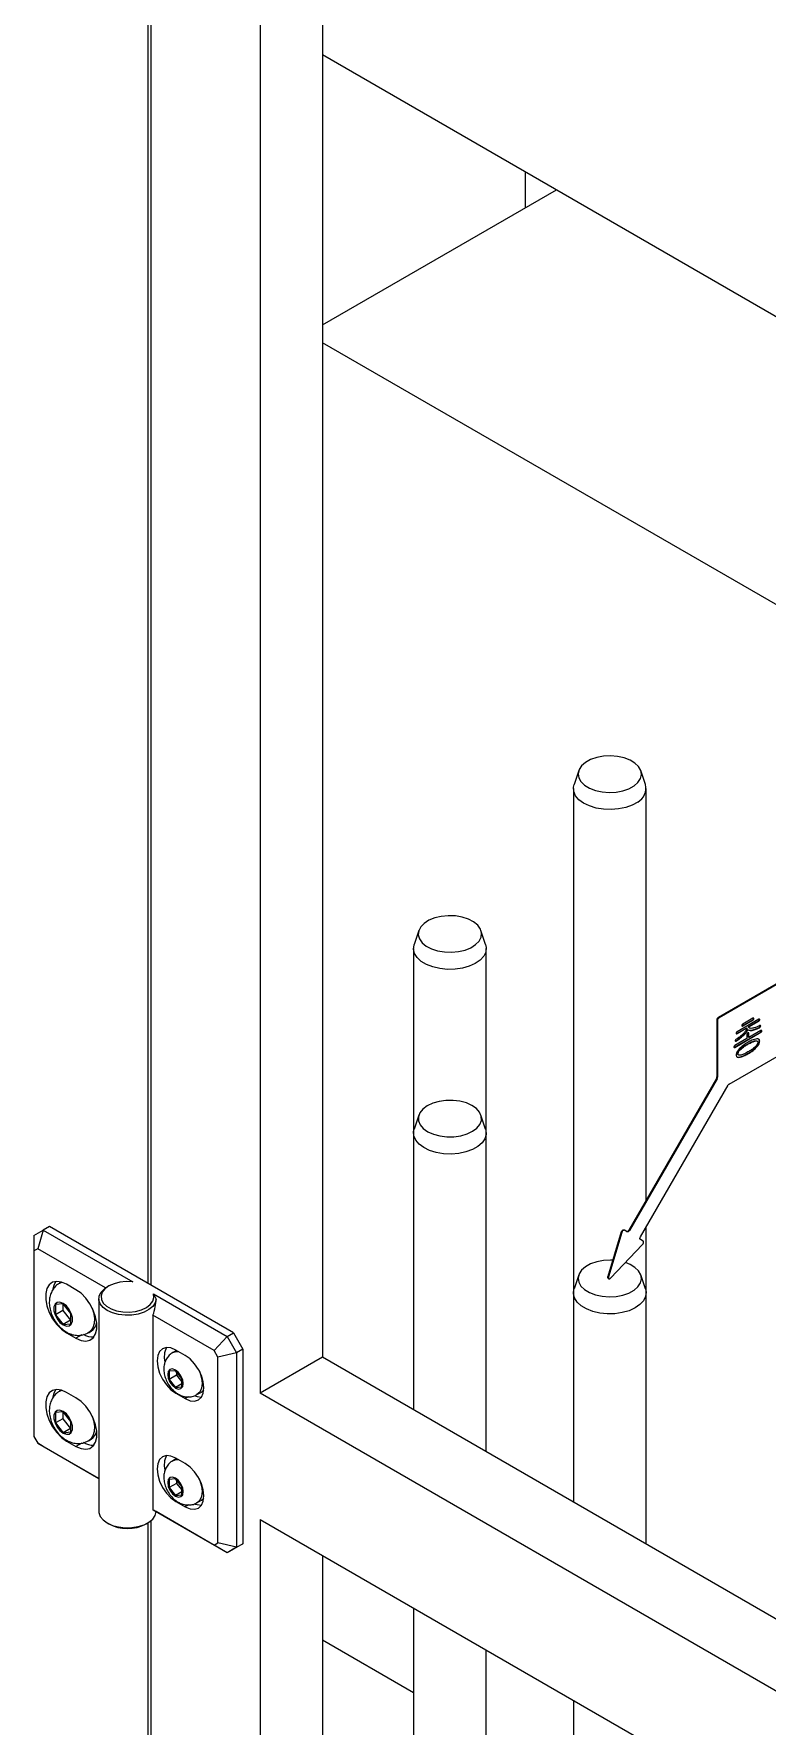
# Model space of a CAD drawing. Header units: millimetres. Extents: x 169 to 14583, y -399 to 10804.
# Drawn here: x 10261.3 to 10427.5, y 8127.8 to 8511.3 of the extents above; entities that cross this region are included whole.
import ezdxf

# ---------------------------------------------------------------- set-up
doc = ezdxf.new("R2010")
doc.units = ezdxf.units.MM
doc.header["$LTSCALE"] = 35

msp = doc.modelspace()

# ---------------------------------------------------------------- linework, layer by layer
at = {"color": 7, "linetype": 'Continuous', "lineweight": 18}
for p, q in [((10312.58, 8696.156), (10312.58, 8203.219)), ((10326.722, 8687.992), (10326.722, 8211.383)), ((10287.124, 8619.808), (10287.124, 8228.121)), ((10287.831, 8620.292), (10287.831, 8227.713)), ((10326.722, 8506.589), (10618.757, 8338)), ((10372.684, 8480.055), (10372.684, 8471.889)), ((10326.722, 8445.355), (10379.757, 8475.972)), ((10452.842, 8368.466), (10326.722, 8441.273)), ((10384.798, 8344.316), (10383.746, 8341.167)), ((10399.947, 8341.167), (10398.895, 8344.316)), ((10383.597, 8340.265), (10383.597, 8225.968)), ((10400.097, 8246.992), (10400.097, 8340.265)), ((10468.794, 8318.59), (10416.468, 8288.383)), ((10468.935, 8318.508), (10416.609, 8288.301)), ((10348.564, 8308.086), (10347.511, 8304.937)), ((10363.713, 8304.937), (10362.66, 8308.086)), ((10347.362, 8304.034), (10347.362, 8262.199)), ((10363.862, 8262.199), (10363.862, 8304.034)), ((10418.902, 8273.294), (10468.935, 8302.178)), ((10416.468, 8288.383), (10416.609, 8288.301)), ((10425.635, 8287.98), (10420.715, 8285.14)), ((10424.306, 8288.21), (10422.022, 8286.891)), ((10424.414, 8288.003), (10424.485, 8287.963)), ((10424.46, 8288.177), (10424.444, 8288.249)), ((10424.46, 8288.177), (10424.531, 8288.136)), ((10416.256, 8287.689), (10416.114, 8287.771)), ((10416.114, 8287.771), (10416.114, 8274.904)), ((10416.256, 8287.689), (10416.256, 8274.822)), ((10420.116, 8281.635), (10426.047, 8285.059)), ((10420.187, 8281.594), (10426.117, 8285.018)), ((10420.539, 8284.729), (10420.638, 8284.761)), ((10420.638, 8284.761), (10422.877, 8286.054)), ((10420.638, 8284.761), (10420.708, 8284.72)), ((10420.708, 8284.72), (10422.948, 8286.013)), ((10421.834, 8286.476), (10421.951, 8286.516)), ((10421.951, 8286.516), (10424.267, 8287.853)), ((10421.951, 8286.516), (10422.022, 8286.476)), ((10422.022, 8286.476), (10424.338, 8287.813)), ((10422.144, 8284.403), (10422.215, 8284.362)), ((10422.877, 8286.054), (10422.948, 8286.013)), ((10422.948, 8284.589), (10422.948, 8283.604)), ((10423.093, 8285.642), (10423.164, 8285.602)), ((10423.309, 8286.303), (10425.564, 8287.605)), ((10423.309, 8286.303), (10423.38, 8286.262)), ((10423.309, 8283.894), (10423.309, 8284.853)), ((10423.309, 8284.853), (10423.38, 8284.812)), ((10423.38, 8286.262), (10425.635, 8287.565)), ((10426.104, 8285.425), (10423.38, 8283.853)), ((10423.38, 8283.853), (10423.38, 8284.812)), ((10424.042, 8285.506), (10424.113, 8285.465)), ((10424.267, 8287.853), (10424.338, 8287.813)), ((10425.564, 8287.605), (10425.635, 8287.565)), ((10425.707, 8286.109), (10425.778, 8286.068)), ((10425.756, 8287.923), (10425.826, 8287.883)), ((10425.971, 8286.454), (10425.973, 8286.546)), ((10425.971, 8286.454), (10426.042, 8286.413)), ((10426.047, 8285.059), (10426.117, 8285.018)), ((10426.206, 8285.217), (10426.277, 8285.176)), ((10426.259, 8285.389), (10426.244, 8285.457)), ((10426.259, 8285.389), (10426.33, 8285.348)), ((10426.283, 8285.451), (10426.269, 8285.462)), ((10420.034, 8281.609), (10420.116, 8281.635)), ((10420.116, 8281.635), (10420.187, 8281.594)), ((10422.948, 8283.604), (10420.226, 8282.032)), ((10420.319, 8283.026), (10420.369, 8282.997)), ((10420.502, 8283.104), (10420.572, 8283.063)), ((10421.368, 8281.124), (10421.439, 8281.084)), ((10423.093, 8282.356), (10423.164, 8282.316)), ((10423.309, 8283.894), (10423.38, 8283.853)), ((10424.81, 8283.111), (10425.181, 8283.066)), ((10424.81, 8283.111), (10424.881, 8283.07)), ((10425.13, 8281.741), (10425.201, 8281.7)), ((10425.263, 8283.025), (10425.175, 8283.076)), ((10425.756, 8283.017), (10425.826, 8282.976)), ((10420.862, 8280.187), (10420.933, 8280.146)), ((10420.994, 8279.899), (10421.083, 8279.848)), ((10421.049, 8279.385), (10421.12, 8279.344)), ((10423.093, 8280.196), (10423.164, 8280.155)), ((10416.011, 8274.556), (10396.15, 8240.156)), ((10416.152, 8274.474), (10396.291, 8240.074)), ((10398.791, 8238.63), (10418.652, 8273.03)), ((10416.152, 8274.474), (10416.011, 8274.556)), ((10416.114, 8274.904), (10416.256, 8274.822)), ((10348.564, 8266.25), (10347.511, 8263.101)), ((10363.713, 8263.101), (10362.66, 8266.25)), ((10347.362, 8262.199), (10347.362, 8199.468)), ((10363.862, 8189.942), (10363.862, 8262.199)), ((10261.315, 8238.938), (10263.436, 8240.163)), ((10261.315, 8238.938), (10261.315, 8235.474)), ((10263.436, 8240.163), (10262.193, 8235.981)), ((10264.85, 8240.979), (10263.436, 8240.163)), ((10263.436, 8240.163), (10283.718, 8228.454)), ((10306.57, 8216.895), (10264.85, 8240.979)), ((10394.447, 8239.763), (10391.441, 8229.646)), ((10394.589, 8239.681), (10391.582, 8229.564)), ((10394.589, 8239.681), (10394.447, 8239.763)), ((10395.024, 8240.228), (10395.165, 8240.147)), ((10395.791, 8239.785), (10395.165, 8240.147)), ((10396.15, 8240.156), (10396.291, 8240.074)), ((10400.097, 8225.968), (10400.097, 8240.891)), ((10262.193, 8235.981), (10261.315, 8235.474)), ((10261.315, 8235.474), (10261.315, 8193.41)), ((10277.592, 8227.092), (10262.193, 8235.981)), ((10392.044, 8229.298), (10399.302, 8236.959)), ((10399.417, 8237.691), (10398.791, 8238.053)), ((10396.451, 8232.413), (10395.396, 8232.836)), ((10267.186, 8228.196), (10267.654, 8228.398)), ((10267.576, 8228.421), (10267.187, 8228.197)), ((10270.861, 8226.691), (10268.739, 8227.916)), ((10278.285, 8227.508), (10277.931, 8227.304)), ((10384.798, 8230.019), (10383.746, 8226.87)), ((10391.441, 8229.646), (10391.582, 8229.564)), ((10391.518, 8229.245), (10391.659, 8229.164)), ((10399.947, 8226.87), (10398.895, 8230.019)), ((10267.962, 8223.496), (10266.194, 8223.338)), ((10266.194, 8223.338), (10266.194, 8220.981)), ((10267.863, 8223.487), (10267.863, 8221.944)), ((10269.729, 8221.297), (10267.962, 8223.496)), ((10276.028, 8224.651), (10276.028, 8176.475)), ((10288.409, 8225.747), (10305.155, 8216.079)), ((10288.409, 8225.747), (10289.027, 8224.573)), ((10383.597, 8225.968), (10383.597, 8178.55)), ((10400.097, 8169.025), (10400.097, 8225.968)), ((10267.863, 8221.944), (10266.194, 8220.981)), ((10266.194, 8220.981), (10267.962, 8218.781)), ((10267.863, 8221.944), (10269.63, 8219.745)), ((10269.63, 8219.745), (10267.962, 8218.781)), ((10267.962, 8218.781), (10269.729, 8218.94)), ((10269.63, 8219.745), (10269.729, 8219.754)), ((10269.729, 8218.94), (10269.729, 8221.297)), ((10302.155, 8212.912), (10288.315, 8220.902)), ((10288.315, 8220.902), (10288.315, 8176.808)), ((10268.9, 8216.985), (10268.739, 8216.892)), ((10268.739, 8216.892), (10270.861, 8215.668)), ((10272.169, 8216.423), (10270.861, 8215.668)), ((10273.686, 8216.938), (10274.323, 8217.305)), ((10305.155, 8216.079), (10302.155, 8212.912)), ((10305.155, 8216.079), (10306.57, 8216.895)), ((10305.155, 8216.079), (10307.277, 8212.405)), ((10306.57, 8216.895), (10308.691, 8213.221)), ((10293.645, 8212.925), (10292.789, 8212.431)), ((10295.609, 8211.792), (10293.488, 8213.016)), ((10303.034, 8211.39), (10302.155, 8212.912)), ((10307.277, 8212.405), (10303.034, 8211.39)), ((10303.034, 8169.326), (10303.034, 8211.39)), ((10308.691, 8213.221), (10307.277, 8212.405)), ((10307.277, 8212.405), (10307.277, 8168.311)), ((10308.691, 8213.221), (10308.691, 8169.128)), ((10326.722, 8211.383), (10312.58, 8203.219)), ((10618.757, 8042.795), (10326.722, 8211.383)), ((10293.417, 8208.329), (10292.003, 8208.203)), ((10292.003, 8208.203), (10292.003, 8206.317)), ((10294.832, 8206.57), (10293.417, 8208.329)), ((10293.672, 8208.012), (10293.672, 8207.28)), ((10267.186, 8203.7), (10267.654, 8203.902)), ((10267.576, 8203.925), (10267.187, 8203.7)), ((10293.672, 8207.28), (10292.003, 8206.317)), ((10292.003, 8206.317), (10293.417, 8204.558)), ((10294.832, 8205.374), (10293.417, 8204.558)), ((10293.417, 8204.558), (10294.832, 8204.684)), ((10293.672, 8207.28), (10294.832, 8205.838)), ((10294.832, 8204.684), (10294.832, 8206.57)), ((10270.861, 8202.195), (10268.739, 8203.419)), ((10293.488, 8203.218), (10295.609, 8201.993)), ((10296.347, 8202.419), (10295.609, 8201.993)), ((10298.289, 8202.905), (10299.278, 8203.476)), ((10618.757, 8026.466), (10312.58, 8203.219)), ((10267.962, 8199), (10266.194, 8198.841)), ((10266.194, 8198.841), (10266.194, 8196.484)), ((10267.863, 8197.448), (10266.194, 8196.484)), ((10266.194, 8196.484), (10267.962, 8194.285)), ((10267.863, 8198.991), (10267.863, 8197.448)), ((10267.863, 8197.448), (10269.63, 8195.249)), ((10269.729, 8196.8), (10267.962, 8199)), ((10269.729, 8194.443), (10269.729, 8196.8)), ((10261.315, 8193.41), (10262.193, 8191.888)), ((10269.63, 8195.249), (10267.962, 8194.285)), ((10267.962, 8194.285), (10269.729, 8194.443)), ((10268.9, 8192.489), (10268.739, 8192.396)), ((10268.739, 8192.396), (10270.861, 8191.172)), ((10269.63, 8195.249), (10269.729, 8195.257)), ((10273.686, 8192.442), (10274.323, 8192.809)), ((10262.193, 8191.888), (10276.028, 8183.902)), ((10263.436, 8191.17), (10262.193, 8191.888)), ((10276.028, 8183.901), (10263.436, 8191.17)), ((10272.169, 8191.927), (10270.861, 8191.172)), ((10293.645, 8188.429), (10292.789, 8187.935)), ((10295.609, 8187.295), (10293.488, 8188.52)), ((10293.417, 8183.833), (10292.003, 8183.706)), ((10292.003, 8183.706), (10292.003, 8181.821)), ((10293.672, 8182.784), (10292.003, 8181.821)), ((10292.003, 8181.821), (10293.417, 8180.061)), ((10294.832, 8182.073), (10293.417, 8183.833)), ((10294.832, 8180.878), (10293.417, 8180.061)), ((10293.672, 8183.516), (10293.672, 8182.784)), ((10293.672, 8182.784), (10294.832, 8181.341)), ((10294.832, 8180.188), (10294.832, 8182.073)), ((10288.315, 8176.808), (10302.155, 8168.819)), ((10293.417, 8180.061), (10294.832, 8180.188)), ((10293.488, 8178.721), (10295.609, 8177.497)), ((10296.347, 8177.923), (10295.609, 8177.497)), ((10298.289, 8178.408), (10299.278, 8178.98)), ((10277.931, 8173.822), (10278.285, 8173.618)), ((10286.771, 8173.618), (10287.125, 8173.822)), ((10287.124, 8173.822), (10287.124, 7782.134)), ((10287.831, 8174.306), (10287.831, 7781.726)), ((10305.155, 8167.086), (10289.027, 8176.397)), ((10312.58, 8174.64), (10618.757, 7997.887)), ((10312.58, 8174.64), (10312.58, 7681.702)), ((10302.155, 8168.819), (10303.034, 8169.326)), ((10307.277, 8168.311), (10303.034, 8169.326)), ((10308.691, 8169.128), (10306.57, 8167.903)), ((10307.277, 8168.311), (10308.691, 8169.128)), ((10305.155, 8167.086), (10302.155, 8168.819)), ((10307.277, 8168.311), (10305.155, 8167.086)), ((10306.57, 8167.903), (10305.155, 8167.086)), ((10326.722, 8166.476), (10326.722, 7689.866)), ((10347.362, 8154.561), (10347.362, 8082.895)), ((10326.722, 8147.319), (10347.362, 8135.404)), ((10363.862, 8073.37), (10363.862, 8145.035)), ((10383.597, 8133.643), (10383.597, 8078.195))]:
    msp.add_line(p, q, dxfattribs=at)
at = {"color": 7, "linetype": 'Continuous', "lineweight": 18, "flags": 128}
for points in [[(10397.353, 8340.873), (10398.24, 8341.647), (10398.806, 8342.516), (10399.023, 8343.435), (10398.88, 8344.359), (10398.385, 8345.242), (10397.561, 8346.039), (10396.451, 8346.71), (10395.111, 8347.222), (10393.606, 8347.549), (10392.014, 8347.674), (10390.413, 8347.592), (10388.883, 8347.306), (10387.503, 8346.83), (10386.34, 8346.19), (10385.454, 8345.416), (10384.888, 8344.547), (10384.67, 8343.628), (10384.813, 8342.703), (10385.309, 8341.821), (10386.132, 8341.024), (10387.242, 8340.352), (10388.583, 8339.841), (10390.087, 8339.514), (10391.68, 8339.389), (10393.281, 8339.471), (10394.81, 8339.757), (10396.191, 8340.232), (10397.353, 8340.873)], [(10398.176, 8337.21), (10396.937, 8336.517), (10395.476, 8335.988), (10393.856, 8335.646), (10392.149, 8335.506), (10390.428, 8335.573), (10388.769, 8335.846), (10387.245, 8336.312), (10385.922, 8336.951), (10384.858, 8337.734), (10384.099, 8338.629), (10383.679, 8339.594), (10383.616, 8340.589), (10383.746, 8341.167)], [(10362.683, 8306.588), (10362.781, 8307.514), (10362.519, 8308.43), (10361.91, 8309.289), (10360.986, 8310.048), (10359.792, 8310.669), (10358.389, 8311.122), (10356.847, 8311.383), (10355.242, 8311.439), (10353.656, 8311.288), (10352.168, 8310.936), (10350.853, 8310.403), (10349.777, 8309.714), (10348.993, 8308.904), (10348.541, 8308.013), (10348.443, 8307.087), (10348.705, 8306.171), (10349.314, 8305.313), (10350.238, 8304.553), (10351.432, 8303.932), (10352.835, 8303.479), (10354.377, 8303.218), (10355.982, 8303.162), (10357.568, 8303.313), (10359.056, 8303.665), (10360.371, 8304.198), (10361.447, 8304.887), (10362.231, 8305.697), (10362.683, 8306.588)], [(10363.739, 8303.215), (10363.267, 8302.258), (10362.459, 8301.378), (10361.353, 8300.614), (10359.996, 8300), (10358.447, 8299.562), (10356.774, 8299.319), (10355.05, 8299.283), (10353.351, 8299.454), (10351.751, 8299.825), (10350.32, 8300.381), (10349.12, 8301.096), (10348.203, 8301.939), (10347.61, 8302.874), (10347.368, 8303.86), (10347.485, 8304.853), (10347.511, 8304.937)], [(10363.713, 8304.937), (10363.857, 8304.209), (10363.739, 8303.215)], [(10362.353, 8266.889), (10361.635, 8267.719), (10360.615, 8268.436), (10359.345, 8269.004), (10357.887, 8269.395), (10356.315, 8269.589), (10354.707, 8269.576), (10353.146, 8269.356), (10351.707, 8268.942), (10350.465, 8268.353), (10349.481, 8267.62), (10348.804, 8266.778), (10348.468, 8265.871), (10348.491, 8264.943), (10348.871, 8264.041), (10349.589, 8263.211), (10350.609, 8262.494), (10351.879, 8261.925), (10353.337, 8261.535), (10354.909, 8261.341), (10356.517, 8261.354), (10358.079, 8261.573), (10359.517, 8261.988), (10360.759, 8262.576), (10361.743, 8263.31), (10362.42, 8264.152), (10362.756, 8265.059), (10362.733, 8265.987), (10362.353, 8266.889)], [(10363.713, 8263.101), (10363.78, 8262.87), (10363.843, 8261.875), (10363.546, 8260.894), (10362.903, 8259.97), (10361.941, 8259.144), (10360.702, 8258.451), (10359.241, 8257.922), (10357.621, 8257.58), (10355.914, 8257.439), (10354.193, 8257.507), (10352.534, 8257.78), (10351.01, 8258.246), (10349.687, 8258.885), (10348.623, 8259.668), (10347.864, 8260.562), (10347.444, 8261.528), (10347.381, 8262.523), (10347.511, 8263.101)], [(10394.447, 8239.763), (10394.49, 8239.875), (10394.55, 8239.981), (10394.623, 8240.077), (10394.705, 8240.156), (10394.791, 8240.213), (10394.877, 8240.245), (10394.956, 8240.25), (10395.024, 8240.228)], [(10395.165, 8240.147), (10395.097, 8240.169), (10395.018, 8240.164), (10394.933, 8240.131), (10394.846, 8240.074), (10394.764, 8239.995), (10394.691, 8239.9), (10394.631, 8239.793), (10394.589, 8239.681)], [(10395.65, 8239.867), (10395.703, 8239.847), (10395.765, 8239.845), (10395.831, 8239.86), (10395.9, 8239.892), (10395.969, 8239.939), (10396.035, 8240.001), (10396.096, 8240.074), (10396.15, 8240.156)], [(10396.291, 8240.074), (10396.238, 8239.992), (10396.177, 8239.919), (10396.11, 8239.858), (10396.041, 8239.81), (10395.972, 8239.778), (10395.906, 8239.763), (10395.845, 8239.765), (10395.791, 8239.785)], [(10398.791, 8238.053), (10398.747, 8238.089), (10398.715, 8238.141), (10398.694, 8238.206), (10398.688, 8238.282), (10398.694, 8238.365), (10398.715, 8238.454), (10398.747, 8238.543), (10398.791, 8238.63)], [(10399.302, 8236.959), (10399.378, 8237.052), (10399.44, 8237.157), (10399.487, 8237.268), (10399.514, 8237.379), (10399.52, 8237.482), (10399.505, 8237.572), (10399.47, 8237.643), (10399.417, 8237.691)], [(10392.544, 8233.358), (10392.014, 8233.377), (10390.413, 8233.294), (10388.883, 8233.008), (10387.503, 8232.533), (10386.34, 8231.892), (10385.454, 8231.118), (10384.888, 8230.25), (10384.67, 8229.33), (10384.813, 8228.406), (10385.309, 8227.523), (10386.132, 8226.726), (10387.242, 8226.055), (10388.583, 8225.543), (10390.087, 8225.217), (10391.68, 8225.091), (10393.281, 8225.174), (10394.81, 8225.46), (10396.191, 8225.935), (10397.353, 8226.576), (10398.24, 8227.35), (10398.806, 8228.218), (10399.023, 8229.138), (10398.88, 8230.062), (10398.385, 8230.945), (10397.561, 8231.742), (10396.451, 8232.413), (10396.451, 8232.413)], [(10268.739, 8227.916), (10267.597, 8228.415), (10266.521, 8228.565), (10265.574, 8228.357), (10264.811, 8227.803), (10264.277, 8226.935), (10264.001, 8225.804), (10264.001, 8224.475), (10264.277, 8223.026), (10264.811, 8221.541), (10265.574, 8220.106), (10266.521, 8218.804), (10267.597, 8217.712), (10268.739, 8216.892)], [(10266.277, 8228.547), (10265.903, 8227.874), (10265.649, 8226.911)], [(10270.861, 8215.668), (10272.003, 8215.169), (10273.079, 8215.019), (10274.026, 8215.227), (10274.789, 8215.781), (10275.324, 8216.649), (10275.599, 8217.78), (10275.599, 8219.108), (10275.324, 8220.558), (10274.789, 8222.043), (10274.026, 8223.478), (10273.079, 8224.779), (10272.003, 8225.872), (10270.861, 8226.691)], [(10289.027, 8224.573), (10288.819, 8223.707), (10288.27, 8222.892), (10287.409, 8222.173), (10286.283, 8221.588), (10284.953, 8221.17), (10283.492, 8220.94), (10281.978, 8220.912), (10280.494, 8221.087), (10279.12, 8221.456), (10277.932, 8221.998), (10276.993, 8222.684), (10276.355, 8223.477), (10276.051, 8224.333), (10276.1, 8225.207), (10276.497, 8226.051), (10277.222, 8226.819), (10277.931, 8227.304)], [(10283.718, 8228.454), (10282.266, 8228.52), (10280.829, 8228.381), (10279.492, 8228.047), (10278.334, 8227.536), (10277.424, 8226.88), (10276.814, 8226.116), (10276.541, 8225.29), (10276.622, 8224.45), (10277.05, 8223.646), (10277.802, 8222.926), (10278.832, 8222.331), (10280.08, 8221.897), (10281.472, 8221.65), (10282.927, 8221.603), (10284.358, 8221.761), (10285.682, 8222.113), (10286.819, 8222.638), (10287.703, 8223.307), (10288.282, 8224.078), (10288.522, 8224.908), (10288.409, 8225.747)], [(10399.947, 8226.87), (10400.091, 8226.142), (10399.974, 8225.149), (10399.501, 8224.191), (10398.694, 8223.311), (10397.588, 8222.548), (10396.23, 8221.933), (10394.681, 8221.495), (10393.009, 8221.253), (10391.285, 8221.216), (10389.586, 8221.388), (10387.986, 8221.759), (10386.554, 8222.314), (10385.354, 8223.029), (10384.438, 8223.873), (10383.845, 8224.808), (10383.602, 8225.794), (10383.72, 8226.787), (10383.746, 8226.87)], [(10391.518, 8229.245), (10391.518, 8229.245), (10391.456, 8229.306), (10391.421, 8229.399), (10391.416, 8229.515), (10391.441, 8229.646)], [(10391.582, 8229.564), (10391.557, 8229.434), (10391.562, 8229.317), (10391.597, 8229.224), (10391.659, 8229.164), (10391.742, 8229.14), (10391.84, 8229.156), (10391.944, 8229.21), (10392.044, 8229.298)], [(10267.962, 8218.689), (10268.687, 8218.418), (10269.325, 8218.475), (10269.799, 8218.853), (10270.051, 8219.507), (10270.051, 8220.358), (10269.799, 8221.303), (10269.325, 8222.228), (10268.687, 8223.022), (10267.962, 8223.588), (10267.236, 8223.859), (10266.598, 8223.802), (10266.124, 8223.424), (10265.873, 8222.77), (10265.873, 8221.919), (10266.124, 8220.974), (10266.598, 8220.049), (10267.236, 8219.256), (10267.962, 8218.689)], [(10274.565, 8222.517), (10274.84, 8221.548), (10275.025, 8220.227), (10274.963, 8219.033), (10274.657, 8218.029), (10274.123, 8217.27), (10273.678, 8216.934)], [(10293.488, 8213.016), (10292.39, 8213.483), (10291.367, 8213.584), (10290.488, 8213.313), (10289.814, 8212.688), (10289.39, 8211.751), (10289.246, 8210.566), (10289.39, 8209.215), (10289.814, 8207.788), (10290.488, 8206.384), (10291.367, 8205.099), (10292.39, 8204.018), (10293.488, 8203.218)], [(10292.789, 8212.431), (10293.594, 8212.68), (10294.083, 8212.673)], [(10295.609, 8201.993), (10296.708, 8201.526), (10297.731, 8201.425), (10298.609, 8201.696), (10299.284, 8202.322), (10299.708, 8203.258), (10299.852, 8204.443), (10299.708, 8205.795), (10299.284, 8207.221), (10298.609, 8208.625), (10297.731, 8209.911), (10296.708, 8210.991), (10295.609, 8211.792)], [(10293.417, 8204.402), (10294.094, 8204.167), (10294.667, 8204.278), (10295.051, 8204.719), (10295.185, 8205.423), (10295.051, 8206.282), (10294.667, 8207.165), (10294.094, 8207.939), (10293.417, 8208.485), (10292.741, 8208.72), (10292.167, 8208.608), (10291.784, 8208.167), (10291.65, 8207.464), (10291.784, 8206.605), (10292.167, 8205.721), (10292.741, 8204.948), (10293.417, 8204.402)], [(10298.684, 8208.493), (10298.907, 8207.969), (10299.295, 8206.662), (10299.428, 8205.423), (10299.295, 8204.337), (10298.907, 8203.478), (10298.289, 8202.905), (10298.288, 8202.904)], [(10268.739, 8203.419), (10267.597, 8203.919), (10266.521, 8204.069), (10265.574, 8203.86), (10264.811, 8203.306), (10264.277, 8202.439), (10264.001, 8201.307), (10264.001, 8199.979), (10264.277, 8198.53), (10264.811, 8197.044), (10265.574, 8195.609), (10266.521, 8194.308), (10267.597, 8193.216), (10268.739, 8192.396)], [(10266.277, 8204.051), (10265.903, 8203.377), (10265.649, 8202.415)], [(10299.278, 8203.476), (10299.279, 8203.476), (10299.83, 8203.96)], [(10270.861, 8191.172), (10272.003, 8190.672), (10273.079, 8190.522), (10274.026, 8190.731), (10274.789, 8191.285), (10275.324, 8192.152), (10275.599, 8193.284), (10275.599, 8194.612), (10275.324, 8196.061), (10274.789, 8197.547), (10274.026, 8198.982), (10273.079, 8200.283), (10272.003, 8201.375), (10270.861, 8202.195)], [(10297.897, 8202.61), (10298.334, 8202.465), (10299.31, 8202.36)], [(10267.962, 8194.193), (10268.687, 8193.922), (10269.325, 8193.979), (10269.799, 8194.357), (10270.051, 8195.011), (10270.051, 8195.862), (10269.799, 8196.807), (10269.325, 8197.732), (10268.687, 8198.525), (10267.962, 8199.092), (10267.236, 8199.363), (10266.598, 8199.306), (10266.124, 8198.928), (10265.873, 8198.274), (10265.873, 8197.423), (10266.124, 8196.478), (10266.598, 8195.553), (10267.236, 8194.759), (10267.962, 8194.193)], [(10274.565, 8198.021), (10274.84, 8197.051), (10275.025, 8195.731), (10274.963, 8194.536), (10274.657, 8193.533), (10274.123, 8192.773), (10273.678, 8192.437)], [(10293.488, 8188.52), (10292.39, 8188.987), (10291.367, 8189.088), (10290.488, 8188.817), (10289.814, 8188.191), (10289.39, 8187.254), (10289.246, 8186.07), (10289.39, 8184.718), (10289.814, 8183.292), (10290.488, 8181.888), (10291.367, 8180.602), (10292.39, 8179.522), (10293.488, 8178.721)], [(10292.789, 8187.935), (10293.594, 8188.184), (10294.083, 8188.177)], [(10295.609, 8177.497), (10296.708, 8177.03), (10297.731, 8176.929), (10298.609, 8177.2), (10299.284, 8177.825), (10299.708, 8178.762), (10299.852, 8179.947), (10299.708, 8181.298), (10299.284, 8182.725), (10298.609, 8184.128), (10297.731, 8185.414), (10296.708, 8186.494), (10295.609, 8187.295)], [(10293.417, 8179.906), (10294.094, 8179.671), (10294.667, 8179.782), (10295.051, 8180.223), (10295.185, 8180.927), (10295.051, 8181.785), (10294.667, 8182.669), (10294.094, 8183.442), (10293.417, 8183.988), (10292.741, 8184.224), (10292.167, 8184.112), (10291.784, 8183.671), (10291.65, 8182.968), (10291.784, 8182.109), (10292.167, 8181.225), (10292.741, 8180.452), (10293.417, 8179.906)], [(10298.684, 8183.998), (10298.907, 8183.473), (10299.295, 8182.165), (10299.428, 8180.927), (10299.295, 8179.841), (10298.907, 8178.982), (10298.289, 8178.409), (10298.288, 8178.408)], [(10297.897, 8178.114), (10298.334, 8177.969), (10299.31, 8177.864)], [(10299.278, 8178.98), (10299.279, 8178.98), (10299.83, 8179.464)], [(10276.028, 8176.475), (10276.051, 8176.158), (10276.355, 8175.301), (10276.993, 8174.508), (10277.932, 8173.822), (10279.12, 8173.28), (10280.494, 8172.911), (10281.978, 8172.736), (10283.492, 8172.764), (10284.953, 8172.994), (10286.283, 8173.412), (10287.409, 8173.997), (10288.27, 8174.716), (10288.819, 8175.531), (10289.027, 8176.397)]]:
    msp.add_lwpolyline(points, dxfattribs=at)
at = {"color": 7, "linetype": 'Continuous', "lineweight": 18}
for centre, radius, start, end in [((10396.555, 8340.311), 3.499, 297.59089, 14.17123), ((10416.882, 8287.736), 0.768, 122.60548, 177.39452), ((10417.023, 8287.654), 0.768, 122.60548, 177.39452), ((10415.393, 8274.929), 0.721, 328.85627, 358.0435), ((10415.535, 8274.847), 0.721, 328.85627, 358.0435), ((10419.284, 8272.682), 0.721, 121.95467, 151.14439), ((10272.834, 8219.638), 2.768, 302.54548, 352.72503), ((10274.63, 8219.847), 3.885, 236.51978, 274.7129), ((10295.357, 8211.408), 4.506, 151.06589, 193.85711), ((10274.63, 8195.351), 3.885, 236.51978, 274.7129), ((10272.834, 8195.142), 2.768, 302.54543, 352.72442), ((10295.357, 8186.912), 4.506, 151.06589, 193.85711), ((10282.528, 8181.663), 9.096, 242.19083, 297.80917)]:
    msp.add_arc(centre, radius, start, end, dxfattribs=at)
for centre, major_axis, ratio, start_param, end_param in [((10282.528, 8220.977), (4.596, 7.961), 0.5773346, 5.0251963, 5.4771118), ((10282.528, 8180.15), (6.5, -3.753), 0.0000704, 0.0207566, 0.4726721)]:
    msp.add_ellipse(centre, major_axis=major_axis, ratio=ratio, start_param=start_param, end_param=end_param, dxfattribs=at)
for points, knots in [([(10424.267, 8287.853), (10424.298, 8287.874), (10424.353, 8287.911), (10424.395, 8287.975), (10424.414, 8288.003)], [0, 0, 0, 0, 0.5599265, 1, 1, 1, 1]), ([(10424.477, 8288.251), (10424.447, 8288.253), (10424.394, 8288.256), (10424.333, 8288.224), (10424.306, 8288.21)], [0, 0, 0, 0, 0.5580447, 1, 1, 1, 1]), ([(10424.338, 8287.813), (10424.368, 8287.833), (10424.423, 8287.87), (10424.466, 8287.934), (10424.485, 8287.963)], [0, 0, 0, 0, 0.5599265, 1, 1, 1, 1]), ([(10424.414, 8288.003), (10424.431, 8288.037), (10424.46, 8288.098), (10424.46, 8288.152), (10424.46, 8288.177)], [0, 0, 0, 0, 0.5575435, 1, 1, 1, 1]), ([(10424.531, 8288.136), (10424.528, 8288.165), (10424.522, 8288.217), (10424.491, 8288.241), (10424.477, 8288.251)], [0, 0, 0, 0, 0.5572721, 1, 1, 1, 1]), ([(10424.485, 8287.963), (10424.501, 8287.996), (10424.531, 8288.057), (10424.531, 8288.112), (10424.531, 8288.136)], [0, 0, 0, 0, 0.5575435, 1, 1, 1, 1]), ([(10425.826, 8287.883), (10425.824, 8287.914), (10425.821, 8287.977), (10425.771, 8288.026), (10425.701, 8288.014), (10425.657, 8287.991), (10425.635, 8287.98)], [0, 0, 0, 0, 0.2803047, 0.5584958, 0.7792925, 1, 1, 1, 1]), ([(10425.756, 8287.923), (10425.755, 8287.956), (10425.753, 8288.013), (10425.72, 8288.035), (10425.706, 8288.044)], [0, 0, 0, 0, 0.5853826, 1, 1, 1, 1]), ([(10420.715, 8285.14), (10420.685, 8285.121), (10420.626, 8285.084), (10420.548, 8284.995), (10420.506, 8284.893), (10420.503, 8284.837), (10420.501, 8284.809)], [0, 0, 0, 0, 0.2809625, 0.5598375, 0.7793018, 1, 1, 1, 1]), ([(10420.501, 8284.809), (10420.502, 8284.774), (10420.504, 8284.706), (10420.583, 8284.656), (10420.661, 8284.696), (10420.708, 8284.72)], [0, 0, 0, 0, 0.2812722, 0.5597068, 1, 1, 1, 1]), ([(10420.502, 8283.104), (10420.814, 8283.315), (10421.372, 8283.691), (10421.908, 8284.185), (10422.144, 8284.403)], [0, 0, 0, 0, 0.5600588, 1, 1, 1, 1]), ([(10422.163, 8284.742), (10421.859, 8284.465), (10421.317, 8283.969), (10420.753, 8283.601), (10420.505, 8283.44)], [0, 0, 0, 0, 0.5596321, 1, 1, 1, 1]), ([(10420.572, 8283.063), (10420.885, 8283.274), (10421.443, 8283.651), (10421.979, 8284.145), (10422.215, 8284.362)], [0, 0, 0, 0, 0.5600588, 1, 1, 1, 1]), ([(10422.022, 8286.891), (10421.991, 8286.872), (10421.931, 8286.834), (10421.848, 8286.749), (10421.802, 8286.644), (10421.799, 8286.586), (10421.797, 8286.557)], [0, 0, 0, 0, 0.28094538, 0.56053052, 0.7797904, 1, 1, 1, 1]), ([(10421.797, 8286.557), (10421.798, 8286.534), (10421.801, 8286.488), (10421.828, 8286.438), (10421.901, 8286.414), (10421.972, 8286.45), (10422.022, 8286.476)], [0, 0, 0, 0, 0.187099, 0.3742423, 0.5612405, 1, 1, 1, 1]), ([(10422.144, 8284.403), (10422.346, 8284.605), (10422.706, 8284.967), (10422.975, 8285.436), (10423.093, 8285.642)], [0, 0, 0, 0, 0.5608041, 1, 1, 1, 1]), ([(10422.948, 8286.013), (10422.912, 8285.88), (10422.84, 8285.614), (10422.553, 8285.164), (10422.311, 8284.902), (10422.163, 8284.742)], [0, 0, 0, 0, 0.27890265, 0.55909648, 1, 1, 1, 1]), ([(10422.215, 8284.362), (10422.417, 8284.565), (10422.777, 8284.926), (10423.046, 8285.396), (10423.164, 8285.602)], [0, 0, 0, 0, 0.5608041, 1, 1, 1, 1]), ([(10423.164, 8284.891), (10423.112, 8284.86), (10423.046, 8284.821), (10422.984, 8284.733), (10422.953, 8284.666), (10422.95, 8284.62), (10422.948, 8284.589)], [0, 0, 0, 0, 0.4982582, 0.6242034, 0.7498287, 1, 1, 1, 1]), ([(10423.093, 8285.642), (10423.25, 8285.569), (10423.532, 8285.437), (10423.886, 8285.485), (10424.042, 8285.506)], [0, 0, 0, 0, 0.558802, 1, 1, 1, 1]), ([(10423.164, 8285.602), (10423.321, 8285.528), (10423.603, 8285.396), (10423.957, 8285.444), (10424.113, 8285.465)], [0, 0, 0, 0, 0.558802, 1, 1, 1, 1]), ([(10423.38, 8284.812), (10423.379, 8284.835), (10423.376, 8284.879), (10423.35, 8284.928), (10423.28, 8284.951), (10423.212, 8284.916), (10423.164, 8284.891)], [0, 0, 0, 0, 0.18745, 0.3744136, 0.5612982, 1, 1, 1, 1]), ([(10423.309, 8284.853), (10423.308, 8284.875), (10423.305, 8284.919), (10423.288, 8284.96), (10423.268, 8284.966), (10423.264, 8284.967)], [0, 0, 0, 0, 0.4450996, 0.8890445, 1, 1, 1, 1]), ([(10423.426, 8286.085), (10423.418, 8286.091), (10423.355, 8286.132), (10423.33, 8286.224), (10423.309, 8286.303)], [0, 0, 0, 0, 0.13549829, 1, 1, 1, 1]), ([(10424.165, 8285.92), (10423.976, 8285.904), (10423.714, 8285.882), (10423.457, 8286.043), (10423.405, 8286.189), (10423.38, 8286.262)], [0, 0, 0, 0, 0.5597392, 0.7801317, 1, 1, 1, 1]), ([(10424.042, 8285.506), (10424.347, 8285.578), (10424.892, 8285.708), (10425.458, 8285.986), (10425.707, 8286.109)], [0, 0, 0, 0, 0.5597531, 1, 1, 1, 1]), ([(10424.113, 8285.465), (10424.418, 8285.538), (10424.963, 8285.667), (10425.529, 8285.946), (10425.778, 8286.068)], [0, 0, 0, 0, 0.5597531, 1, 1, 1, 1]), ([(10425.853, 8286.527), (10425.532, 8286.373), (10424.957, 8286.097), (10424.407, 8285.974), (10424.165, 8285.92)], [0, 0, 0, 0, 0.5601851, 1, 1, 1, 1]), ([(10425.564, 8287.605), (10425.592, 8287.623), (10425.648, 8287.659), (10425.72, 8287.748), (10425.751, 8287.845), (10425.754, 8287.897), (10425.756, 8287.923)], [0, 0, 0, 0, 0.2803492, 0.5590108, 0.7792681, 1, 1, 1, 1]), ([(10425.635, 8287.565), (10425.663, 8287.582), (10425.719, 8287.618), (10425.791, 8287.707), (10425.822, 8287.804), (10425.825, 8287.856), (10425.826, 8287.883)], [0, 0, 0, 0, 0.2803492, 0.5590108, 0.7792681, 1, 1, 1, 1]), ([(10425.707, 8286.109), (10425.74, 8286.127), (10425.804, 8286.162), (10425.892, 8286.249), (10425.951, 8286.356), (10425.965, 8286.421), (10425.971, 8286.454)], [0, 0, 0, 0, 0.2806719, 0.5600045, 0.7796276, 1, 1, 1, 1]), ([(10425.778, 8286.068), (10425.81, 8286.086), (10425.875, 8286.122), (10425.963, 8286.209), (10426.022, 8286.315), (10426.035, 8286.38), (10426.042, 8286.413)], [0, 0, 0, 0, 0.2806719, 0.5600045, 0.7796276, 1, 1, 1, 1]), ([(10426.042, 8286.413), (10426.046, 8286.446), (10426.052, 8286.495), (10426.031, 8286.541), (10425.995, 8286.566), (10425.932, 8286.562), (10425.88, 8286.539), (10425.853, 8286.527)], [0, 0, 0, 0, 0.2491039, 0.374474, 0.4992877, 0.7490393, 1, 1, 1, 1]), ([(10426.047, 8285.059), (10426.08, 8285.08), (10426.139, 8285.119), (10426.186, 8285.187), (10426.206, 8285.217)], [0, 0, 0, 0, 0.5598093, 1, 1, 1, 1]), ([(10426.269, 8285.462), (10426.241, 8285.466), (10426.19, 8285.472), (10426.13, 8285.44), (10426.104, 8285.425)], [0, 0, 0, 0, 0.5580857, 1, 1, 1, 1]), ([(10426.117, 8285.018), (10426.151, 8285.04), (10426.21, 8285.078), (10426.256, 8285.146), (10426.277, 8285.176)], [0, 0, 0, 0, 0.5598093, 1, 1, 1, 1]), ([(10426.206, 8285.217), (10426.223, 8285.25), (10426.253, 8285.308), (10426.257, 8285.364), (10426.259, 8285.389)], [0, 0, 0, 0, 0.5577137, 1, 1, 1, 1]), ([(10426.277, 8285.176), (10426.294, 8285.209), (10426.324, 8285.268), (10426.328, 8285.323), (10426.33, 8285.348)], [0, 0, 0, 0, 0.5577137, 1, 1, 1, 1]), ([(10426.33, 8285.348), (10426.329, 8285.382), (10426.328, 8285.417), (10426.309, 8285.432), (10426.308, 8285.433)], [0, 0, 0, 0, 0.934763, 1, 1, 1, 1]), ([(10419.998, 8281.693), (10419.997, 8281.67), (10419.996, 8281.626), (10420.013, 8281.572), (10420.075, 8281.538), (10420.141, 8281.571), (10420.187, 8281.594)], [0, 0, 0, 0, 0.1881736, 0.3751002, 0.5616284, 1, 1, 1, 1]), ([(10420.226, 8282.032), (10420.195, 8282.013), (10420.134, 8281.974), (10420.053, 8281.886), (10420.005, 8281.781), (10420, 8281.722), (10419.998, 8281.693)], [0, 0, 0, 0, 0.2807219, 0.5598592, 0.7793365, 1, 1, 1, 1]), ([(10420.316, 8283.256), (10420.307, 8283.24), (10420.289, 8283.208), (10420.274, 8283.146), (10420.281, 8283.112), (10420.286, 8283.091)], [0, 0, 0, 0, 0.2803591, 0.5608201, 1, 1, 1, 1]), ([(10420.286, 8283.091), (10420.295, 8283.065), (10420.312, 8283.019), (10420.351, 8283.004), (10420.369, 8282.997)], [0, 0, 0, 0, 0.5572495, 1, 1, 1, 1]), ([(10420.505, 8283.44), (10420.466, 8283.415), (10420.396, 8283.372), (10420.34, 8283.292), (10420.316, 8283.256)], [0, 0, 0, 0, 0.5613632, 1, 1, 1, 1]), ([(10420.317, 8283.041), (10420.347, 8283.043), (10420.406, 8283.046), (10420.47, 8283.085), (10420.502, 8283.104)], [0, 0, 0, 0, 0.5115148, 1, 1, 1, 1]), ([(10420.369, 8282.997), (10420.405, 8282.999), (10420.47, 8283.001), (10420.541, 8283.044), (10420.572, 8283.063)], [0, 0, 0, 0, 0.55916672, 1, 1, 1, 1]), ([(10421.12, 8281.182), (10420.943, 8280.964), (10420.697, 8280.659), (10420.521, 8280.186), (10420.508, 8279.997), (10420.501, 8279.902)], [0, 0, 0, 0, 0.5583725, 0.7790964, 1, 1, 1, 1]), ([(10420.862, 8280.187), (10420.872, 8280.28), (10420.892, 8280.466), (10421.083, 8280.815), (10421.26, 8281.007), (10421.368, 8281.124)], [0, 0, 0, 0, 0.2793237, 0.5592193, 1, 1, 1, 1]), ([(10420.933, 8280.146), (10420.943, 8280.239), (10420.963, 8280.426), (10421.154, 8280.774), (10421.331, 8280.966), (10421.439, 8281.084)], [0, 0, 0, 0, 0.2793237, 0.5592193, 1, 1, 1, 1]), ([(10423.164, 8282.731), (10422.772, 8282.501), (10422.074, 8282.091), (10421.411, 8281.46), (10421.12, 8281.182)], [0, 0, 0, 0, 0.56055933, 1, 1, 1, 1]), ([(10421.368, 8281.124), (10421.686, 8281.391), (10422.254, 8281.869), (10422.837, 8282.207), (10423.093, 8282.356)], [0, 0, 0, 0, 0.5593559, 1, 1, 1, 1]), ([(10421.439, 8281.084), (10421.757, 8281.351), (10422.325, 8281.828), (10422.907, 8282.166), (10423.164, 8282.316)], [0, 0, 0, 0, 0.5593559, 1, 1, 1, 1]), ([(10423.164, 8280.571), (10422.837, 8280.383), (10422.252, 8280.048), (10421.687, 8279.89), (10421.439, 8279.82)], [0, 0, 0, 0, 0.5604401, 1, 1, 1, 1]), ([(10423.093, 8282.356), (10423.419, 8282.543), (10424, 8282.876), (10424.563, 8283.04), (10424.81, 8283.111)], [0, 0, 0, 0, 0.5604243, 1, 1, 1, 1]), ([(10423.093, 8280.196), (10423.483, 8280.425), (10424.179, 8280.834), (10424.84, 8281.464), (10425.13, 8281.741)], [0, 0, 0, 0, 0.5605516, 1, 1, 1, 1]), ([(10425.201, 8283.538), (10424.829, 8283.453), (10424.164, 8283.301), (10423.47, 8282.906), (10423.164, 8282.731)], [0, 0, 0, 0, 0.5590495, 1, 1, 1, 1]), ([(10423.164, 8282.316), (10423.489, 8282.502), (10424.07, 8282.836), (10424.633, 8282.999), (10424.881, 8283.07)], [0, 0, 0, 0, 0.5604243, 1, 1, 1, 1]), ([(10424.881, 8281.807), (10424.565, 8281.538), (10424, 8281.057), (10423.42, 8280.719), (10423.164, 8280.571)], [0, 0, 0, 0, 0.559325, 1, 1, 1, 1]), ([(10423.164, 8280.155), (10423.554, 8280.384), (10424.25, 8280.793), (10424.911, 8281.423), (10425.201, 8281.7)], [0, 0, 0, 0, 0.5605516, 1, 1, 1, 1]), ([(10424.881, 8283.07), (10425.022, 8283.081), (10425.22, 8283.096), (10425.375, 8282.917), (10425.388, 8282.787), (10425.395, 8282.722)], [0, 0, 0, 0, 0.5591902, 0.7796655, 1, 1, 1, 1]), ([(10425.395, 8282.722), (10425.384, 8282.629), (10425.362, 8282.445), (10425.165, 8282.105), (10424.988, 8281.92), (10424.881, 8281.807)], [0, 0, 0, 0, 0.2790567, 0.5589673, 1, 1, 1, 1]), ([(10425.13, 8281.741), (10425.308, 8281.958), (10425.556, 8282.26), (10425.735, 8282.733), (10425.749, 8282.922), (10425.756, 8283.017)], [0, 0, 0, 0, 0.5585868, 0.7792523, 1, 1, 1, 1]), ([(10425.826, 8282.976), (10425.815, 8283.086), (10425.793, 8283.307), (10425.571, 8283.526), (10425.342, 8283.534), (10425.201, 8283.538)], [0, 0, 0, 0, 0.2799001, 0.5597557, 1, 1, 1, 1]), ([(10425.201, 8281.7), (10425.379, 8281.917), (10425.627, 8282.219), (10425.805, 8282.692), (10425.819, 8282.881), (10425.826, 8282.976)], [0, 0, 0, 0, 0.5585868, 0.7792523, 1, 1, 1, 1]), ([(10425.756, 8283.017), (10425.748, 8283.132), (10425.736, 8283.312), (10425.637, 8283.397), (10425.601, 8283.428)], [0, 0, 0, 0, 0.6402218, 1, 1, 1, 1]), ([(10420.501, 8279.902), (10420.512, 8279.793), (10420.534, 8279.575), (10420.757, 8279.364), (10420.982, 8279.351), (10421.12, 8279.344)], [0, 0, 0, 0, 0.2797961, 0.55982, 1, 1, 1, 1]), ([(10420.588, 8279.536), (10420.611, 8279.509), (10420.72, 8279.379), (10420.904, 8279.382), (10421.049, 8279.385)], [0, 0, 0, 0, 0.2123873, 1, 1, 1, 1]), ([(10421.005, 8279.899), (10421.001, 8279.9), (10420.946, 8279.904), (10420.884, 8280.003), (10420.87, 8280.126), (10420.862, 8280.187)], [0, 0, 0, 0, 0.0435996, 0.5217147, 1, 1, 1, 1]), ([(10421.439, 8279.82), (10421.302, 8279.809), (10421.111, 8279.794), (10420.951, 8279.956), (10420.939, 8280.083), (10420.933, 8280.146)], [0, 0, 0, 0, 0.5591215, 0.7795215, 1, 1, 1, 1]), ([(10421.049, 8279.385), (10421.422, 8279.471), (10422.09, 8279.624), (10422.786, 8280.021), (10423.093, 8280.196)], [0, 0, 0, 0, 0.5590768, 1, 1, 1, 1]), ([(10421.12, 8279.344), (10421.493, 8279.43), (10422.161, 8279.583), (10422.857, 8279.98), (10423.164, 8280.155)], [0, 0, 0, 0, 0.5590768, 1, 1, 1, 1]), ([(10267.211, 8228.162), (10267.028, 8228.066), (10266.5, 8227.789), (10265.834, 8227.062), (10265.248, 8226.097), (10264.902, 8225.02), (10264.777, 8223.856), (10264.883, 8222.606), (10265.233, 8221.302), (10265.828, 8220.006), (10266.652, 8218.797), (10267.611, 8217.789), (10268.349, 8217.307), (10268.687, 8217.087)], [0, 0, 0, 0, 0.0472709, 0.1358149, 0.2210139, 0.3062933, 0.3948932, 0.4894606, 0.5902373, 0.6939569, 0.7994264, 0.9083449, 1, 1, 1, 1]), ([(10268.687, 8217.087), (10268.969, 8216.94), (10269.606, 8216.609), (10270.677, 8216.335), (10271.836, 8216.31), (10272.863, 8216.504), (10273.421, 8216.83), (10273.65, 8216.964)], [0, 0, 0, 0, 0.1825283, 0.4118133, 0.6320842, 0.8486804, 1, 1, 1, 1]), ([(10292.796, 8212.42), (10292.514, 8212.234), (10291.941, 8211.855), (10291.329, 8211.019), (10290.924, 8210.072), (10290.745, 8209.033), (10290.787, 8207.914), (10291.067, 8206.731), (10291.591, 8205.54), (10292.35, 8204.425), (10293.187, 8203.575), (10293.799, 8203.182), (10294.039, 8203.028)], [0, 0, 0, 0, 0.0906371, 0.1844668, 0.2760637, 0.3697862, 0.4695149, 0.5770053, 0.6893216, 0.8040533, 0.9233115, 1, 1, 1, 1]), ([(10267.211, 8203.666), (10267.028, 8203.569), (10266.5, 8203.293), (10265.834, 8202.566), (10265.248, 8201.601), (10264.902, 8200.523), (10264.777, 8199.36), (10264.883, 8198.11), (10265.233, 8196.806), (10265.828, 8195.509), (10266.652, 8194.301), (10267.611, 8193.293), (10268.349, 8192.811), (10268.687, 8192.59)], [0, 0, 0, 0, 0.0472709, 0.1358149, 0.2210139, 0.3062933, 0.3948932, 0.4894606, 0.5902373, 0.6939569, 0.7994264, 0.9083449, 1, 1, 1, 1]), ([(10294.039, 8203.028), (10294.302, 8202.893), (10294.888, 8202.592), (10295.881, 8202.363), (10296.943, 8202.397), (10297.771, 8202.592), (10298.163, 8202.863), (10298.267, 8202.936)], [0, 0, 0, 0, 0.1988641, 0.4442256, 0.6808356, 0.9146981, 1, 1, 1, 1]), ([(10268.687, 8192.59), (10268.969, 8192.444), (10269.606, 8192.113), (10270.677, 8191.838), (10271.836, 8191.814), (10272.863, 8192.008), (10273.421, 8192.334), (10273.65, 8192.467)], [0, 0, 0, 0, 0.1825283, 0.4118133, 0.6320842, 0.8486804, 1, 1, 1, 1]), ([(10292.796, 8187.923), (10292.514, 8187.738), (10291.941, 8187.359), (10291.329, 8186.523), (10290.924, 8185.575), (10290.745, 8184.537), (10290.787, 8183.418), (10291.067, 8182.234), (10291.591, 8181.044), (10292.35, 8179.929), (10293.187, 8179.079), (10293.799, 8178.686), (10294.039, 8178.532)], [0, 0, 0, 0, 0.0906371, 0.1844668, 0.2760637, 0.3697862, 0.4695149, 0.5770053, 0.6893216, 0.8040533, 0.9233115, 1, 1, 1, 1]), ([(10294.039, 8178.532), (10294.302, 8178.397), (10294.888, 8178.096), (10295.881, 8177.867), (10296.943, 8177.901), (10297.771, 8178.096), (10298.163, 8178.367), (10298.267, 8178.439)], [0, 0, 0, 0, 0.1988641, 0.4442256, 0.6808356, 0.9146981, 1, 1, 1, 1])]:
    msp.add_open_spline(points, degree=3, knots=knots, dxfattribs=at)

doc.saveas('drawing.dxf')
